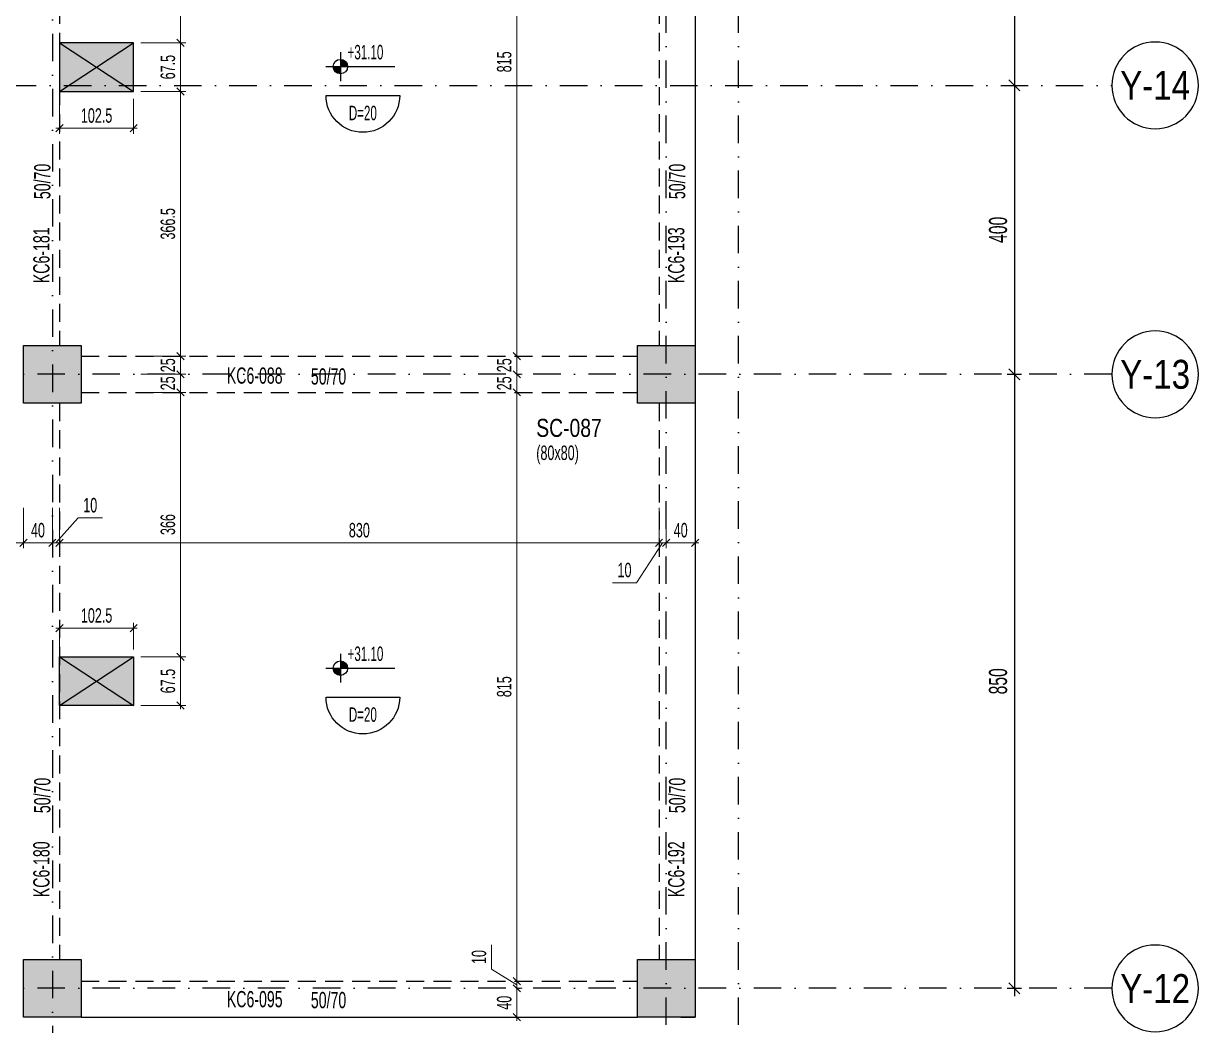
# Model space of a CAD drawing. Header units: millimetres. Extents: x -10495 to 6687, y -755 to 43288.
# Drawn here: x 5060 to 6687, y -51 to 1336 of the extents above; entities that cross this region are included whole.
import ezdxf
from ezdxf.enums import TextEntityAlignment as Align

# ---------------------------------------------------------------- set-up
doc = ezdxf.new("R2010")
doc.units = ezdxf.units.MM
doc.header["$LTSCALE"] = 100
doc.header["$PDSIZE"] = -100
doc.linetypes.add('DASHDOT', pattern=[25.4, 12.7, -6.35, 0, -6.35])
doc.linetypes.add('HIDDEN', pattern=[0.375, 0.25, -0.125])
for name, color, linetype in [('AKS BALON_ULK', 9, 'Continuous'), ('AKS YAZI_ULK', 20, 'Continuous'), ('AKS_ULK', 8, 'DASHDOT'), ('BOSLUK SEMBOL_ULK', 118, 'Continuous'), ('BOSLUK_ULK', 21, 'Continuous'), ('KOLON-PERDE CEKIRDEK_ULK', 4, 'Continuous'), ('KOT_ULK', 7, 'Continuous'), ('OLCU DIS_ULK', 7, 'Continuous'), ('PARAPET_ULK', 248, 'Continuous'), ('TARAMA BOSLUK-TARIF SEFFAF YUZEYLER_ULK', 159, 'Continuous'), ('TARAMA SOLID_ULK', 251, 'Continuous')]:
    doc.layers.add(name, color=color, linetype=linetype)
for name, color, linetype, lineweight in [('DOSEME ISMI_ULK', 244, 'Continuous', 25), ('KIRIS BOYUT_ULK', 232, 'Continuous', 13), ('KIRIS CIZGI DUZ_ULK', 41, 'Continuous', 25), ('KIRIS CIZGI KESIK_ULK', 41, 'HIDDEN', 25), ('KIRIS ISIM_ULK', 221, 'Continuous', 13), ('KOLON BOYUT_ULK', 255, 'Continuous', 13), ('KOLON ISIM_ULK', 91, 'Continuous', 13), ('OLCU IC_ULK', 146, 'Continuous', 18)]:
    doc.layers.add(name, color=color, linetype=linetype, lineweight=lineweight)
doc.styles.add('ULK-SIMPLXTW.shx', font='ARIALN.TTF')
doc.styles.add('ulkr-simplxtw.shx', font='ulkr-simplxtw.shx', dxfattribs={"width": 0.65})
doc.dimstyles.new('1-100-DIS_ULK', dxfattribs={"dimscale": 100, "dimtxt": 0.25, "dimasz": 0.15, "dimexe": 0.1, "dimexo": 0.1, "dimgap": 0.1, "dimtad": 1, "dimdec": 0, "dimzin": 9, "dimdsep": 46, "dimtxsty": 'ulkr-simplxtw.shx', "dimblk": 'OBLIQUE', "dimcen": 0.1, "dimdle": 0.11, "dimclrd": 256, "dimclre": 256, "dimclrt": 3, "dimadec": 0, "dimazin": 0, "dimtfac": 1, "dimtdec": 0, "dimtix": 1, "dimtmove": 1, "dimatfit": 3, "dimldrblk": 'OBLIQUE', "dimfxl": 1, "dimtolj": 1, "dimtzin": 12, "dimarcsym": 0})
doc.dimstyles.new('1-100-IC_ULK', dxfattribs={"dimscale": 10, "dimtxt": 2, "dimasz": 1, "dimexe": 0.75, "dimexo": 1, "dimgap": 0.75, "dimtad": 1, "dimdec": 1, "dimzin": 9, "dimdsep": 46, "dimtxsty": 'ulkr-simplxtw.shx', "dimblk": 'OBLIQUE', "dimcen": 0.1, "dimdle": 0.5, "dimclrd": 146, "dimclre": 146, "dimclrt": 2, "dimadec": 0, "dimazin": 2, "dimtfac": 1, "dimtdec": 1, "dimtix": 1, "dimtmove": 2, "dimatfit": 3, "dimldrblk": 'OBLIQUE', "dimfxl": 1, "dimtolj": 1, "dimtzin": 0, "dimlwd": -1, "dimlwe": -1, "dimarcsym": 0})

# ---------------------------------------------------------------- blocks, each defined once
blk = doc.blocks.new('AKS SEMBOL_ULK')
at = {"layer": 'AKS BALON_ULK', "linetype": 'ByBlock'}
blk.add_circle((0, -41.2), 60, dxfattribs=at)
at = {"layer": 'AKS YAZI_ULK', "style": 'ULK-SIMPLXTW.shx'}
blk.add_attdef('1', text='', height=40, dxfattribs=at).set_placement((0, -41.2), align=Align.MIDDLE)
blk = doc.blocks.new('_Oblique')
at = {"color": 0, "linetype": 'ByBlock', "lineweight": -2}
blk.add_line((-0.5, -0.5), (0.5, 0.5), dxfattribs=at)
blk = doc.blocks.new('*D1697')
at = {"layer": 'Defpoints', "color": 0, "transparency": 16777216}
for p in [(6412, 1700), (6412, 1250), (6432, 1250)]:
    blk.add_point(p, dxfattribs=at)
at = {"layer": 'OLCU DIS_ULK', "lineweight": -2, "transparency": 16777216}
for p, q in [((6432, 1711), (6432, 1239)), ((6422, 1700), (6442, 1700)), ((6422, 1250), (6442, 1250))]:
    blk.add_line(p, q, dxfattribs=at)
at = {"layer": 'OLCU DIS_ULK', "lineweight": -2, "transparency": 16777216, "xscale": 15, "yscale": 15, "zscale": 15}
for p, rotation in [((6432, 1700), 90), ((6432, 1250), 270)]:
    blk.add_blockref('_Oblique', p, dxfattribs=dict(at, rotation=rotation))
at = {"layer": 'OLCU DIS_ULK', "color": 3, "transparency": 16777216, "insert": (6409.5, 1475), "char_height": 25, "attachment_point": 5, "rotation": 90, "style": 'ulkr-simplxtw.shx'}
blk.add_mtext('\\A1;450', dxfattribs=at)
blk = doc.blocks.new('*D1700')
at = {"layer": 'Defpoints', "color": 0, "transparency": 16777216}
for p in [(6412, 850), (6412, 0), (6432, 0)]:
    blk.add_point(p, dxfattribs=at)
at = {"layer": 'OLCU DIS_ULK', "lineweight": -2, "transparency": 16777216}
for p, q in [((6422, 850), (6442, 850)), ((6432, 861), (6432, -11)), ((6422, 0), (6442, 0))]:
    blk.add_line(p, q, dxfattribs=at)
at = {"layer": 'OLCU DIS_ULK', "lineweight": -2, "transparency": 16777216, "xscale": 15, "yscale": 15, "zscale": 15}
for p, rotation in [((6432, 850), 90), ((6432, 0), 270)]:
    blk.add_blockref('_Oblique', p, dxfattribs=dict(at, rotation=rotation))
at = {"layer": 'OLCU DIS_ULK', "color": 3, "transparency": 16777216, "insert": (6409.5, 425), "char_height": 25, "attachment_point": 5, "rotation": 90, "style": 'ulkr-simplxtw.shx'}
blk.add_mtext('\\A1;850', dxfattribs=at)
blk = doc.blocks.new('*D1701')
at = {"layer": 'Defpoints', "color": 0, "transparency": 16777216}
for p in [(6412, 1250), (6412, 850), (6432, 850)]:
    blk.add_point(p, dxfattribs=at)
at = {"layer": 'OLCU DIS_ULK', "lineweight": -2, "transparency": 16777216}
for p, q in [((6432, 1261), (6432, 839)), ((6422, 1250), (6442, 1250)), ((6422, 850), (6442, 850))]:
    blk.add_line(p, q, dxfattribs=at)
at = {"layer": 'OLCU DIS_ULK', "lineweight": -2, "transparency": 16777216, "xscale": 15, "yscale": 15, "zscale": 15}
for p, rotation in [((6432, 1250), 90), ((6432, 850), 270)]:
    blk.add_blockref('_Oblique', p, dxfattribs=dict(at, rotation=rotation))
at = {"layer": 'OLCU DIS_ULK', "color": 3, "transparency": 16777216, "insert": (6409.5, 1050), "char_height": 25, "attachment_point": 5, "rotation": 90, "style": 'ulkr-simplxtw.shx'}
blk.add_mtext('\\A1;400', dxfattribs=at)
blk = doc.blocks.new('*U17')
at = {"layer": 'KOT_ULK'}
h = blk.add_hatch(color=251, dxfattribs=at)
h.dxf.hatch_style = 1
h.paths.add_polyline_path([(0, 0), (-10, 0, 0.414214), (0, -10)])
h = blk.add_hatch(color=251, dxfattribs=at)
h.dxf.hatch_style = 1
h.paths.add_polyline_path([(10, 0, 0.414214), (0, 10), (0, 0)])
at = {"layer": 'KOT_ULK', "color": 12}
for p, q in [((0, 20), (0, -20)), ((-20, 0), (75.6, 0))]:
    blk.add_line(p, q, dxfattribs=at)
blk.add_circle((0, 0), 10, dxfattribs=at)
at = {"layer": 'KOT_ULK', "style": 'ulkr-simplxtw.shx', "width": 0.6}
for tag, p in [('6', (10, 145)), ('5', (10, 118)), ('4', (10, 91)), ('3', (10, 64)), ('2', (10, 37)), ('1', (10, 10))]:
    blk.add_attdef(tag, p, '', height=20, dxfattribs=at)
at = {"layer": 'KOT_ULK', "color": 242, "style": 'ulkr-simplxtw.shx', "width": 0.65}
blk.add_attdef('NOT', text='', height=20, dxfattribs=at).set_placement((14.8, -10), align=Align.TOP_LEFT)
blk = doc.blocks.new('Döşeme kalınğı_ULK')
at = {"layer": 'DOSEME ISMI_ULK', "color": 12}
blk.add_lwpolyline([(51, 0, -1), (-51, 0)], format="xyb", close=True, dxfattribs=at)
at = {"layer": 'DOSEME ISMI_ULK', "style": 'ulkr-simplxtw.shx', "width": 0.6}
blk.add_attdef('1', text='', height=20, dxfattribs=at).set_placement((0, -14.2), align=Align.TOP_CENTER)
blk = doc.blocks.new('*U26')
at = {"layer": 'KOLON BOYUT_ULK', "style": 'ulkr-simplxtw.shx', "width": 0.65}
blk.add_attdef('2', text='', height=20, dxfattribs=at).set_placement((0, -37), align=Align.TOP_LEFT)
at = {"layer": 'KOLON ISIM_ULK', "style": 'ulkr-simplxtw.shx', "width": 0.8}
blk.add_attdef('1', text='', height=25, dxfattribs=at).set_placement((0, 0), align=Align.TOP_LEFT)
blk = doc.blocks.new('*D1479')
at = {"layer": 'Defpoints', "color": 0, "transparency": 16777216}
for p in [(5718.2, 0), (5743.2, 0), (5718.2, -40)]:
    blk.add_point(p, dxfattribs=at)
at = {"layer": 'OLCU IC_ULK', "color": 146, "transparency": 16777216}
blk.add_line((5743.2, -45), (5743.2, 5), dxfattribs=at)
at = {"layer": 'OLCU IC_ULK', "color": 146, "linetype": 'Continuous', "transparency": 16777216}
for p, q in [((5743.2, 0), (5750.7, 0)), ((5743.2, -40), (5750.7, -40))]:
    blk.add_line(p, q, dxfattribs=at)
at = {"layer": 'OLCU IC_ULK', "color": 146, "transparency": 16777216, "xscale": 10, "yscale": 10, "zscale": 10}
for p, rotation in [((5743.2, 0), 90), ((5743.2, -40), 270)]:
    blk.add_blockref('_Oblique', p, dxfattribs=dict(at, rotation=rotation))
at = {"layer": 'OLCU IC_ULK', "color": 2, "transparency": 16777216, "insert": (5725.7, -20), "char_height": 20, "attachment_point": 5, "rotation": 90, "style": 'ulkr-simplxtw.shx'}
blk.add_mtext('\\A1;40', dxfattribs=at)
blk = doc.blocks.new('*D1480')
at = {"layer": 'Defpoints', "color": 0, "transparency": 16777216}
for p in [(5718.2, 10), (5718.2, 0), (5743.2, 10)]:
    blk.add_point(p, dxfattribs=at)
at = {"layer": 'OLCU IC_ULK', "color": 146, "transparency": 16777216}
for p, q in [((5708.2, 26.5), (5708.2, 60)), ((5743.2, 5), (5708.2, 26.5)), ((5743.2, 10), (5743.2, 20)), ((5743.2, 0), (5743.2, 10)), ((5743.2, 0), (5743.2, 10)), ((5743.2, 0), (5743.2, -10))]:
    blk.add_line(p, q, dxfattribs=at)
at = {"layer": 'OLCU IC_ULK', "color": 146, "linetype": 'Continuous', "transparency": 16777216}
for p, q in [((5743.2, 10), (5750.7, 10)), ((5743.2, 0), (5750.7, 0))]:
    blk.add_line(p, q, dxfattribs=at)
at = {"layer": 'OLCU IC_ULK', "color": 146, "transparency": 16777216, "xscale": 10, "yscale": 10, "zscale": 10}
for p, rotation in [((5743.2, 10), 270), ((5743.2, 0), 90)]:
    blk.add_blockref('_Oblique', p, dxfattribs=dict(at, rotation=rotation))
at = {"layer": 'OLCU IC_ULK', "color": 2, "transparency": 16777216, "insert": (5690.7, 43.3), "char_height": 20, "attachment_point": 5, "rotation": 90, "style": 'ulkr-simplxtw.shx'}
blk.add_mtext('\\A1;10', dxfattribs=at)
blk = doc.blocks.new('*D1481')
at = {"layer": 'Defpoints', "color": 0, "transparency": 16777216}
for p in [(5718.2, 825), (5743.2, 825), (5718.2, 10)]:
    blk.add_point(p, dxfattribs=at)
at = {"layer": 'OLCU IC_ULK', "color": 146, "transparency": 16777216}
blk.add_line((5743.2, 5), (5743.2, 830), dxfattribs=at)
at = {"layer": 'OLCU IC_ULK', "color": 146, "linetype": 'Continuous', "transparency": 16777216}
for p, q in [((5743.2, 825), (5750.7, 825)), ((5743.2, 10), (5750.7, 10))]:
    blk.add_line(p, q, dxfattribs=at)
at = {"layer": 'OLCU IC_ULK', "color": 146, "transparency": 16777216, "xscale": 10, "yscale": 10, "zscale": 10}
for p, rotation in [((5743.2, 825), 90), ((5743.2, 10), 270)]:
    blk.add_blockref('_Oblique', p, dxfattribs=dict(at, rotation=rotation))
at = {"layer": 'OLCU IC_ULK', "color": 2, "transparency": 16777216, "insert": (5725.7, 417.5), "char_height": 20, "attachment_point": 5, "rotation": 90, "style": 'ulkr-simplxtw.shx'}
blk.add_mtext('\\A1;815', dxfattribs=at)
blk = doc.blocks.new('*D1482')
at = {"layer": 'Defpoints', "color": 0, "transparency": 16777216}
for p in [(5718.2, 850), (5743.2, 850), (5718.2, 825)]:
    blk.add_point(p, dxfattribs=at)
at = {"layer": 'OLCU IC_ULK', "color": 146, "transparency": 16777216}
for p, q in [((5743.2, 850), (5743.2, 860)), ((5743.2, 825), (5743.2, 850)), ((5743.2, 825), (5743.2, 815))]:
    blk.add_line(p, q, dxfattribs=at)
at = {"layer": 'OLCU IC_ULK', "color": 146, "linetype": 'Continuous', "transparency": 16777216}
for p, q in [((5743.2, 850), (5750.7, 850)), ((5743.2, 825), (5750.7, 825))]:
    blk.add_line(p, q, dxfattribs=at)
at = {"layer": 'OLCU IC_ULK', "color": 146, "transparency": 16777216, "xscale": 10, "yscale": 10, "zscale": 10}
for p, rotation in [((5743.2, 850), 270), ((5743.2, 825), 90)]:
    blk.add_blockref('_Oblique', p, dxfattribs=dict(at, rotation=rotation))
at = {"layer": 'OLCU IC_ULK', "color": 2, "transparency": 16777216, "insert": (5725.7, 837.5), "char_height": 20, "attachment_point": 5, "rotation": 90, "style": 'ulkr-simplxtw.shx'}
blk.add_mtext('\\A1;25', dxfattribs=at)
blk = doc.blocks.new('*D1483')
at = {"layer": 'Defpoints', "color": 0, "transparency": 16777216}
for p in [(5718.2, 875), (5743.2, 875), (5718.2, 850)]:
    blk.add_point(p, dxfattribs=at)
at = {"layer": 'OLCU IC_ULK', "color": 146, "transparency": 16777216}
for p, q in [((5743.2, 875), (5743.2, 885)), ((5743.2, 850), (5743.2, 875)), ((5743.2, 850), (5743.2, 840))]:
    blk.add_line(p, q, dxfattribs=at)
at = {"layer": 'OLCU IC_ULK', "color": 146, "linetype": 'Continuous', "transparency": 16777216}
for p, q in [((5743.2, 875), (5750.7, 875)), ((5743.2, 850), (5750.7, 850))]:
    blk.add_line(p, q, dxfattribs=at)
at = {"layer": 'OLCU IC_ULK', "color": 146, "transparency": 16777216, "xscale": 10, "yscale": 10, "zscale": 10}
for p, rotation in [((5743.2, 875), 270), ((5743.2, 850), 90)]:
    blk.add_blockref('_Oblique', p, dxfattribs=dict(at, rotation=rotation))
at = {"layer": 'OLCU IC_ULK', "color": 2, "transparency": 16777216, "insert": (5725.7, 862.5), "char_height": 20, "attachment_point": 5, "rotation": 90, "style": 'ulkr-simplxtw.shx'}
blk.add_mtext('\\A1;25', dxfattribs=at)
blk = doc.blocks.new('*D1484')
at = {"layer": 'Defpoints', "color": 0, "transparency": 16777216}
for p in [(5718.2, 1690), (5743.2, 1690), (5718.2, 875)]:
    blk.add_point(p, dxfattribs=at)
at = {"layer": 'OLCU IC_ULK', "color": 146, "transparency": 16777216}
blk.add_line((5743.2, 870), (5743.2, 1695), dxfattribs=at)
at = {"layer": 'OLCU IC_ULK', "color": 146, "linetype": 'Continuous', "transparency": 16777216}
for p, q in [((5743.2, 1690), (5750.7, 1690)), ((5743.2, 875), (5750.7, 875))]:
    blk.add_line(p, q, dxfattribs=at)
at = {"layer": 'OLCU IC_ULK', "color": 146, "transparency": 16777216, "xscale": 10, "yscale": 10, "zscale": 10}
for p, rotation in [((5743.2, 1690), 90), ((5743.2, 875), 270)]:
    blk.add_blockref('_Oblique', p, dxfattribs=dict(at, rotation=rotation))
at = {"layer": 'OLCU IC_ULK', "color": 2, "transparency": 16777216, "insert": (5725.7, 1282.5), "char_height": 20, "attachment_point": 5, "rotation": 90, "style": 'ulkr-simplxtw.shx'}
blk.add_mtext('\\A1;815', dxfattribs=at)
blk = doc.blocks.new('*D1657')
at = {"layer": 'Defpoints', "color": 0, "transparency": 16777216}
for p in [(5212.5, 1309), (5212.5, 1241.5), (5277.5, 1241.5)]:
    blk.add_point(p, dxfattribs=at)
at = {"layer": 'OLCU IC_ULK', "color": 146, "linetype": 'Continuous', "transparency": 16777216}
for p, q in [((5222.5, 1309), (5285, 1309)), ((5222.5, 1241.5), (5285, 1241.5))]:
    blk.add_line(p, q, dxfattribs=at)
at = {"layer": 'OLCU IC_ULK', "color": 146, "transparency": 16777216}
blk.add_line((5277.5, 1314), (5277.5, 1236.5), dxfattribs=at)
at = {"layer": 'OLCU IC_ULK', "color": 146, "transparency": 16777216, "xscale": 10, "yscale": 10, "zscale": 10}
for p, rotation in [((5277.5, 1309), 90), ((5277.5, 1241.5), 270)]:
    blk.add_blockref('_Oblique', p, dxfattribs=dict(at, rotation=rotation))
at = {"layer": 'OLCU IC_ULK', "color": 2, "transparency": 16777216, "insert": (5260, 1275.2), "char_height": 20, "attachment_point": 5, "rotation": 90, "style": 'ulkr-simplxtw.shx'}
blk.add_mtext('\\A1;67.5', dxfattribs=at)
blk = doc.blocks.new('*D1658')
at = {"layer": 'Defpoints', "color": 0, "transparency": 16777216}
for p in [(5212.5, 1690), (5277.5, 1690), (5212.5, 1309)]:
    blk.add_point(p, dxfattribs=at)
at = {"layer": 'OLCU IC_ULK', "color": 146, "transparency": 16777216}
blk.add_line((5277.5, 1304), (5277.5, 1695), dxfattribs=at)
at = {"layer": 'OLCU IC_ULK', "color": 146, "linetype": 'Continuous', "transparency": 16777216}
for p, q in [((5222.5, 1690), (5285, 1690)), ((5222.5, 1309), (5285, 1309))]:
    blk.add_line(p, q, dxfattribs=at)
at = {"layer": 'OLCU IC_ULK', "color": 146, "transparency": 16777216, "xscale": 10, "yscale": 10, "zscale": 10}
for p, rotation in [((5277.5, 1690), 90), ((5277.5, 1309), 270)]:
    blk.add_blockref('_Oblique', p, dxfattribs=dict(at, rotation=rotation))
at = {"layer": 'OLCU IC_ULK', "color": 2, "transparency": 16777216, "insert": (5260, 1499.5), "char_height": 20, "attachment_point": 5, "rotation": 90, "style": 'ulkr-simplxtw.shx'}
blk.add_mtext('\\A1;381', dxfattribs=at)
blk = doc.blocks.new('*D1659')
at = {"layer": 'Defpoints', "color": 0, "transparency": 16777216}
for p in [(5110, 1241.5), (5212.5, 1241.5), (5110, 1190.6)]:
    blk.add_point(p, dxfattribs=at)
at = {"layer": 'OLCU IC_ULK', "color": 146, "linetype": 'Continuous', "transparency": 16777216}
for p, q in [((5110, 1231.5), (5110, 1183.1)), ((5212.5, 1231.5), (5212.5, 1183.1))]:
    blk.add_line(p, q, dxfattribs=at)
at = {"layer": 'OLCU IC_ULK', "color": 146, "transparency": 16777216}
blk.add_line((5217.5, 1190.6), (5105, 1190.6), dxfattribs=at)
at = {"layer": 'OLCU IC_ULK', "color": 146, "transparency": 16777216, "xscale": 10, "yscale": 10, "zscale": 10, "rotation": 180}
blk.add_blockref('_Oblique', (5110, 1190.6), dxfattribs=at)
at = {"layer": 'OLCU IC_ULK', "color": 146, "transparency": 16777216, "xscale": 10, "yscale": 10, "zscale": 10}
blk.add_blockref('_Oblique', (5212.5, 1190.6), dxfattribs=at)
at = {"layer": 'OLCU IC_ULK', "color": 2, "transparency": 16777216, "insert": (5161.2, 1208.1), "char_height": 20, "attachment_point": 5, "style": 'ulkr-simplxtw.shx'}
blk.add_mtext('\\A1;102.5', dxfattribs=at)
blk = doc.blocks.new('*D1661')
at = {"layer": 'Defpoints', "color": 0, "transparency": 16777216}
for p in [(5212.5, 459), (5277.5, 459), (5212.5, 391.5)]:
    blk.add_point(p, dxfattribs=at)
at = {"layer": 'OLCU IC_ULK', "color": 146, "linetype": 'Continuous', "transparency": 16777216}
for p, q in [((5222.5, 459), (5285, 459)), ((5222.5, 391.5), (5285, 391.5))]:
    blk.add_line(p, q, dxfattribs=at)
at = {"layer": 'OLCU IC_ULK', "color": 146, "transparency": 16777216}
blk.add_line((5277.5, 386.5), (5277.5, 464), dxfattribs=at)
at = {"layer": 'OLCU IC_ULK', "color": 146, "transparency": 16777216, "xscale": 10, "yscale": 10, "zscale": 10}
for p, rotation in [((5277.5, 459), 90), ((5277.5, 391.5), 270)]:
    blk.add_blockref('_Oblique', p, dxfattribs=dict(at, rotation=rotation))
at = {"layer": 'OLCU IC_ULK', "color": 2, "transparency": 16777216, "insert": (5260, 425.3), "char_height": 20, "attachment_point": 5, "rotation": 90, "style": 'ulkr-simplxtw.shx'}
blk.add_mtext('\\A1;67.5', dxfattribs=at)
blk = doc.blocks.new('*D1662')
at = {"layer": 'Defpoints', "color": 0, "transparency": 16777216}
for p in [(5268.7, 825), (5277.5, 825), (5212.5, 459)]:
    blk.add_point(p, dxfattribs=at)
at = {"layer": 'OLCU IC_ULK', "color": 146, "transparency": 16777216}
blk.add_line((5277.5, 454), (5277.5, 830), dxfattribs=at)
at = {"layer": 'OLCU IC_ULK', "color": 146, "linetype": 'Continuous', "transparency": 16777216}
for p, q in [((5278.7, 825), (5285, 825)), ((5222.5, 459), (5285, 459))]:
    blk.add_line(p, q, dxfattribs=at)
at = {"layer": 'OLCU IC_ULK', "color": 146, "transparency": 16777216, "xscale": 10, "yscale": 10, "zscale": 10}
for p, rotation in [((5277.5, 825), 90), ((5277.5, 459), 270)]:
    blk.add_blockref('_Oblique', p, dxfattribs=dict(at, rotation=rotation))
at = {"layer": 'OLCU IC_ULK', "color": 2, "transparency": 16777216, "insert": (5260, 642), "char_height": 20, "attachment_point": 5, "rotation": 90, "style": 'ulkr-simplxtw.shx'}
blk.add_mtext('\\A1;366', dxfattribs=at)
blk = doc.blocks.new('*D1663')
at = {"layer": 'Defpoints', "color": 0, "transparency": 16777216}
for p in [(5212.5, 498.5), (5110, 459), (5212.5, 459)]:
    blk.add_point(p, dxfattribs=at)
at = {"layer": 'OLCU IC_ULK', "color": 146, "linetype": 'Continuous', "transparency": 16777216}
for p, q in [((5110, 469), (5110, 506)), ((5212.5, 469), (5212.5, 506))]:
    blk.add_line(p, q, dxfattribs=at)
at = {"layer": 'OLCU IC_ULK', "color": 146, "transparency": 16777216}
blk.add_line((5105, 498.5), (5217.5, 498.5), dxfattribs=at)
at = {"layer": 'OLCU IC_ULK', "color": 146, "transparency": 16777216, "xscale": 10, "yscale": 10, "zscale": 10, "rotation": 180}
blk.add_blockref('_Oblique', (5110, 498.5), dxfattribs=at)
at = {"layer": 'OLCU IC_ULK', "color": 146, "transparency": 16777216, "xscale": 10, "yscale": 10, "zscale": 10}
blk.add_blockref('_Oblique', (5212.5, 498.5), dxfattribs=at)
at = {"layer": 'OLCU IC_ULK', "color": 2, "transparency": 16777216, "insert": (5161.2, 516), "char_height": 20, "attachment_point": 5, "style": 'ulkr-simplxtw.shx'}
blk.add_mtext('\\A1;102.5', dxfattribs=at)
blk = doc.blocks.new('*D1591')
at = {"layer": 'Defpoints', "color": 0, "transparency": 16777216}
for p in [(4690, 675), (5060, 675), (5060, 616.6)]:
    blk.add_point(p, dxfattribs=at)
at = {"layer": 'OLCU IC_ULK', "color": 146, "linetype": 'Continuous', "transparency": 16777216}
for p, q in [((4690, 665), (4690, 609.1)), ((5060, 665), (5060, 609.1))]:
    blk.add_line(p, q, dxfattribs=at)
at = {"layer": 'OLCU IC_ULK', "color": 146, "transparency": 16777216}
blk.add_line((4685, 616.6), (5065, 616.6), dxfattribs=at)
at = {"layer": 'OLCU IC_ULK', "color": 146, "transparency": 16777216, "xscale": 10, "yscale": 10, "zscale": 10, "rotation": 180}
blk.add_blockref('_Oblique', (4690, 616.6), dxfattribs=at)
at = {"layer": 'OLCU IC_ULK', "color": 146, "transparency": 16777216, "xscale": 10, "yscale": 10, "zscale": 10}
blk.add_blockref('_Oblique', (5060, 616.6), dxfattribs=at)
at = {"layer": 'OLCU IC_ULK', "color": 2, "transparency": 16777216, "insert": (4875, 634.1), "char_height": 20, "attachment_point": 5, "style": 'ulkr-simplxtw.shx'}
blk.add_mtext('\\A1;370', dxfattribs=at)
blk = doc.blocks.new('*D1592')
at = {"layer": 'Defpoints', "color": 0, "transparency": 16777216}
for p in [(5060, 675), (5100, 675), (5100, 616.6)]:
    blk.add_point(p, dxfattribs=at)
at = {"layer": 'OLCU IC_ULK', "color": 146, "linetype": 'Continuous', "transparency": 16777216}
for p, q in [((5060, 665), (5060, 609.1)), ((5100, 665), (5100, 609.1))]:
    blk.add_line(p, q, dxfattribs=at)
at = {"layer": 'OLCU IC_ULK', "color": 146, "transparency": 16777216}
blk.add_line((5055, 616.6), (5105, 616.6), dxfattribs=at)
at = {"layer": 'OLCU IC_ULK', "color": 146, "transparency": 16777216, "xscale": 10, "yscale": 10, "zscale": 10, "rotation": 180}
blk.add_blockref('_Oblique', (5060, 616.6), dxfattribs=at)
at = {"layer": 'OLCU IC_ULK', "color": 146, "transparency": 16777216, "xscale": 10, "yscale": 10, "zscale": 10}
blk.add_blockref('_Oblique', (5100, 616.6), dxfattribs=at)
at = {"layer": 'OLCU IC_ULK', "color": 2, "transparency": 16777216, "insert": (5080, 634.1), "char_height": 20, "attachment_point": 5, "style": 'ulkr-simplxtw.shx'}
blk.add_mtext('\\A1;40', dxfattribs=at)
blk = doc.blocks.new('*D1593')
at = {"layer": 'Defpoints', "color": 0, "transparency": 16777216}
for p in [(5100, 675), (5110, 675), (5110, 616.6)]:
    blk.add_point(p, dxfattribs=at)
at = {"layer": 'OLCU IC_ULK', "color": 146, "linetype": 'Continuous', "transparency": 16777216}
for p, q in [((5100, 665), (5100, 609.1)), ((5110, 665), (5110, 609.1))]:
    blk.add_line(p, q, dxfattribs=at)
at = {"layer": 'OLCU IC_ULK', "color": 146, "transparency": 16777216}
for p, q in [((5105, 616.6), (5135.6, 651.2)), ((5135.6, 651.2), (5169.2, 651.2)), ((5100, 616.6), (5090, 616.6)), ((5100, 616.6), (5110, 616.6)), ((5100, 616.6), (5110, 616.6)), ((5110, 616.6), (5120, 616.6))]:
    blk.add_line(p, q, dxfattribs=at)
at = {"layer": 'OLCU IC_ULK', "color": 146, "transparency": 16777216, "xscale": 10, "yscale": 10, "zscale": 10}
blk.add_blockref('_Oblique', (5100, 616.6), dxfattribs=at)
at = {"layer": 'OLCU IC_ULK', "color": 146, "transparency": 16777216, "xscale": 10, "yscale": 10, "zscale": 10, "rotation": 180}
blk.add_blockref('_Oblique', (5110, 616.6), dxfattribs=at)
at = {"layer": 'OLCU IC_ULK', "color": 2, "transparency": 16777216, "insert": (5152.4, 668.7), "char_height": 20, "attachment_point": 5, "style": 'ulkr-simplxtw.shx'}
blk.add_mtext('\\A1;10', dxfattribs=at)
blk = doc.blocks.new('*D1594')
at = {"layer": 'Defpoints', "color": 0, "transparency": 16777216}
for p in [(5110, 675), (5940, 675), (5940, 616.6)]:
    blk.add_point(p, dxfattribs=at)
at = {"layer": 'OLCU IC_ULK', "color": 146, "linetype": 'Continuous', "transparency": 16777216}
for p, q in [((5110, 665), (5110, 609.1)), ((5940, 665), (5940, 609.1))]:
    blk.add_line(p, q, dxfattribs=at)
at = {"layer": 'OLCU IC_ULK', "color": 146, "transparency": 16777216}
blk.add_line((5105, 616.6), (5945, 616.6), dxfattribs=at)
at = {"layer": 'OLCU IC_ULK', "color": 146, "transparency": 16777216, "xscale": 10, "yscale": 10, "zscale": 10, "rotation": 180}
blk.add_blockref('_Oblique', (5110, 616.6), dxfattribs=at)
at = {"layer": 'OLCU IC_ULK', "color": 146, "transparency": 16777216, "xscale": 10, "yscale": 10, "zscale": 10}
blk.add_blockref('_Oblique', (5940, 616.6), dxfattribs=at)
at = {"layer": 'OLCU IC_ULK', "color": 2, "transparency": 16777216, "insert": (5525, 634.1), "char_height": 20, "attachment_point": 5, "style": 'ulkr-simplxtw.shx'}
blk.add_mtext('\\A1;830', dxfattribs=at)
blk = doc.blocks.new('*D1595')
at = {"layer": 'Defpoints', "color": 0, "transparency": 16777216}
for p in [(5940, 675), (5950, 675), (5950, 616.6)]:
    blk.add_point(p, dxfattribs=at)
at = {"layer": 'OLCU IC_ULK', "color": 146, "linetype": 'Continuous', "transparency": 16777216}
for p, q in [((5940, 665), (5940, 609.1)), ((5950, 665), (5950, 609.1))]:
    blk.add_line(p, q, dxfattribs=at)
at = {"layer": 'OLCU IC_ULK', "color": 146, "transparency": 16777216}
for p, q in [((5945, 616.6), (5909, 561.5)), ((5940, 616.6), (5930, 616.6)), ((5940, 616.6), (5950, 616.6)), ((5940, 616.6), (5950, 616.6)), ((5950, 616.6), (5960, 616.6)), ((5909, 561.5), (5875.5, 561.5))]:
    blk.add_line(p, q, dxfattribs=at)
at = {"layer": 'OLCU IC_ULK', "color": 146, "transparency": 16777216, "xscale": 10, "yscale": 10, "zscale": 10}
blk.add_blockref('_Oblique', (5940, 616.6), dxfattribs=at)
at = {"layer": 'OLCU IC_ULK', "color": 146, "transparency": 16777216, "xscale": 10, "yscale": 10, "zscale": 10, "rotation": 180}
blk.add_blockref('_Oblique', (5950, 616.6), dxfattribs=at)
at = {"layer": 'OLCU IC_ULK', "color": 2, "transparency": 16777216, "insert": (5892.2, 579), "char_height": 20, "attachment_point": 5, "style": 'ulkr-simplxtw.shx'}
blk.add_mtext('\\A1;10', dxfattribs=at)
blk = doc.blocks.new('*D1596')
at = {"layer": 'Defpoints', "color": 0, "transparency": 16777216}
for p in [(5950, 675), (5990, 675), (5990, 616.6)]:
    blk.add_point(p, dxfattribs=at)
at = {"layer": 'OLCU IC_ULK', "color": 146, "linetype": 'Continuous', "transparency": 16777216}
for p, q in [((5950, 665), (5950, 609.1)), ((5990, 665), (5990, 609.1))]:
    blk.add_line(p, q, dxfattribs=at)
at = {"layer": 'OLCU IC_ULK', "color": 146, "transparency": 16777216}
blk.add_line((5945, 616.6), (5995, 616.6), dxfattribs=at)
at = {"layer": 'OLCU IC_ULK', "color": 146, "transparency": 16777216, "xscale": 10, "yscale": 10, "zscale": 10, "rotation": 180}
blk.add_blockref('_Oblique', (5950, 616.6), dxfattribs=at)
at = {"layer": 'OLCU IC_ULK', "color": 146, "transparency": 16777216, "xscale": 10, "yscale": 10, "zscale": 10}
blk.add_blockref('_Oblique', (5990, 616.6), dxfattribs=at)
at = {"layer": 'OLCU IC_ULK', "color": 2, "transparency": 16777216, "insert": (5970, 634.1), "char_height": 20, "attachment_point": 5, "style": 'ulkr-simplxtw.shx'}
blk.add_mtext('\\A1;40', dxfattribs=at)
blk = doc.blocks.new('*D1607')
at = {"layer": 'Defpoints', "color": 0, "transparency": 16777216}
for p in [(5212.5, 1241.5), (5212.5, 875), (5277.5, 875)]:
    blk.add_point(p, dxfattribs=at)
at = {"layer": 'OLCU IC_ULK', "color": 146, "linetype": 'Continuous', "transparency": 16777216}
for p, q in [((5222.5, 1241.5), (5285, 1241.5)), ((5222.5, 875), (5285, 875))]:
    blk.add_line(p, q, dxfattribs=at)
at = {"layer": 'OLCU IC_ULK', "color": 146, "transparency": 16777216}
blk.add_line((5277.5, 1246.5), (5277.5, 870), dxfattribs=at)
at = {"layer": 'OLCU IC_ULK', "color": 146, "transparency": 16777216, "xscale": 10, "yscale": 10, "zscale": 10}
for p, rotation in [((5277.5, 1241.5), 90), ((5277.5, 875), 270)]:
    blk.add_blockref('_Oblique', p, dxfattribs=dict(at, rotation=rotation))
at = {"layer": 'OLCU IC_ULK', "color": 2, "transparency": 16777216, "insert": (5260, 1058.3), "char_height": 20, "attachment_point": 5, "rotation": 90, "style": 'ulkr-simplxtw.shx'}
blk.add_mtext('\\A1;366.5', dxfattribs=at)
blk = doc.blocks.new('*D1608')
at = {"layer": 'Defpoints', "color": 0, "transparency": 16777216}
for p in [(5212.5, 875), (5212.5, 850), (5277.5, 850)]:
    blk.add_point(p, dxfattribs=at)
at = {"layer": 'OLCU IC_ULK', "color": 146, "transparency": 16777216}
for p, q in [((5277.5, 875), (5277.5, 885)), ((5277.5, 875), (5277.5, 850)), ((5277.5, 850), (5277.5, 840))]:
    blk.add_line(p, q, dxfattribs=at)
at = {"layer": 'OLCU IC_ULK', "color": 146, "linetype": 'Continuous', "transparency": 16777216}
for p, q in [((5222.5, 875), (5285, 875)), ((5222.5, 850), (5285, 850))]:
    blk.add_line(p, q, dxfattribs=at)
at = {"layer": 'OLCU IC_ULK', "color": 146, "transparency": 16777216, "xscale": 10, "yscale": 10, "zscale": 10}
for p, rotation in [((5277.5, 875), 270), ((5277.5, 850), 90)]:
    blk.add_blockref('_Oblique', p, dxfattribs=dict(at, rotation=rotation))
at = {"layer": 'OLCU IC_ULK', "color": 2, "transparency": 16777216, "insert": (5260, 862.5), "char_height": 20, "attachment_point": 5, "rotation": 90, "style": 'ulkr-simplxtw.shx'}
blk.add_mtext('\\A1;25', dxfattribs=at)
blk = doc.blocks.new('*D1609')
at = {"layer": 'Defpoints', "color": 0, "transparency": 16777216}
for p in [(5212.5, 850), (5212.5, 825), (5277.5, 825)]:
    blk.add_point(p, dxfattribs=at)
at = {"layer": 'OLCU IC_ULK', "color": 146, "linetype": 'Continuous', "transparency": 16777216}
for p, q in [((5222.5, 850), (5285, 850)), ((5222.5, 825), (5285, 825))]:
    blk.add_line(p, q, dxfattribs=at)
at = {"layer": 'OLCU IC_ULK', "color": 146, "transparency": 16777216}
for p, q in [((5277.5, 850), (5277.5, 860)), ((5277.5, 850), (5277.5, 825)), ((5277.5, 825), (5277.5, 815))]:
    blk.add_line(p, q, dxfattribs=at)
at = {"layer": 'OLCU IC_ULK', "color": 146, "transparency": 16777216, "xscale": 10, "yscale": 10, "zscale": 10}
for p, rotation in [((5277.5, 850), 270), ((5277.5, 825), 90)]:
    blk.add_blockref('_Oblique', p, dxfattribs=dict(at, rotation=rotation))
at = {"layer": 'OLCU IC_ULK', "color": 2, "transparency": 16777216, "insert": (5260, 837.5), "char_height": 20, "attachment_point": 5, "rotation": 90, "style": 'ulkr-simplxtw.shx'}
blk.add_mtext('\\A1;25', dxfattribs=at)
blk = doc.blocks.new('Kiriş_Sembol_ULK')
at = {"layer": 'KIRIS BOYUT_ULK', "style": 'ulkr-simplxtw.shx', "width": 0.65}
blk.add_attdef('B', text='', height=25, dxfattribs=at).set_placement((21, 0.4), align=Align.MIDDLE_LEFT)
at = {"layer": 'KIRIS ISIM_ULK', "style": 'ulkr-simplxtw.shx', "width": 0.65}
blk.add_attdef('K', text='', height=25, dxfattribs=at).set_placement((-18.2, 12.9), align=Align.TOP_RIGHT)

msp = doc.modelspace()

# ---------------------------------------------------------------- hatches: boundary and pattern name
at = {"layer": 'TARAMA BOSLUK-TARIF SEFFAF YUZEYLER_ULK'}
h = msp.add_hatch(color=256, dxfattribs=at)
h.dxf.hatch_style = 1
h.paths.add_polyline_path([(5212.5, 1241.5), (5212.5, 1309), (5110, 1309), (5110, 1241.5)])
h = msp.add_hatch(color=256, dxfattribs=at)
h.dxf.hatch_style = 1
h.paths.add_polyline_path([(5212.5, 459), (5110, 459), (5110, 391.5), (5212.5, 391.5)])
at = {"layer": 'TARAMA SOLID_ULK'}
h = msp.add_hatch(color=256, dxfattribs=at)
h.dxf.hatch_style = 1
h.paths.add_polyline_path([(5140, 810), (5060, 810), (5060, 890), (5140, 890)])
h = msp.add_hatch(color=256, dxfattribs=at)
h.dxf.hatch_style = 1
h.paths.add_polyline_path([(5990, 810), (5910, 810), (5910, 890), (5990, 890)])
h = msp.add_hatch(color=256, dxfattribs=at)
h.dxf.hatch_style = 1
h.paths.add_polyline_path([(5140, -40), (5060, -40), (5060, 40), (5140, 40)])
h = msp.add_hatch(color=256, dxfattribs=at)
h.dxf.hatch_style = 1
h.paths.add_polyline_path([(5910, -40), (5910, 40), (5990, 40), (5990, -40)])

# ---------------------------------------------------------------- linework, layer by layer
at = {"layer": 'AKS_ULK', "ltscale": 0.03}
for points in [[(5100, 3915.6), (5100, -634.71)], [(5950, -584.71), (5950, 3865.6), (5925, 3865.6), (5925, 3915.6)], [(6050, -584.71), (6050, 3865.6), (6075, 3865.6), (6075, 3915.6)], [(-759.17, 1250), (6566.96, 1250)], [(6566.96, 850), (-759.17, 850)], [(6566.96, 0), (-759.17, 0)]]:
    msp.add_lwpolyline(points, dxfattribs=at)
at = {"layer": 'BOSLUK SEMBOL_ULK'}
for p, q in [((5110, 1241.5), (5212.5, 1309)), ((5110, 1309), (5212.5, 1241.5)), ((5110, 391.5), (5212.5, 459)), ((5110, 459), (5212.5, 391.5))]:
    msp.add_line(p, q, dxfattribs=at)
at = {"layer": 'BOSLUK_ULK'}
for points in [[(5110, 1241.5), (5212.5, 1241.5), (5212.5, 1309), (5110, 1309)], [(5110, 459), (5212.5, 459), (5212.5, 391.5), (5110, 391.5)]]:
    msp.add_lwpolyline(points, close=True, dxfattribs=at)
at = {"layer": 'KIRIS CIZGI DUZ_ULK'}
for p, q in [((5990, 1660), (5990, 890)), ((5990, 810), (5990, 40)), ((5140, -40), (5910, -40))]:
    msp.add_line(p, q, dxfattribs=at)
at = {"layer": 'KIRIS CIZGI KESIK_ULK'}
for p, q in [((5110, 1660), (5110, 890)), ((5940, 1660), (5940, 890)), ((5140, 875), (5910, 875)), ((5140, 825), (5910, 825)), ((5110, 810), (5110, 40)), ((5940, 810), (5940, 40)), ((5140, 10), (5910, 10))]:
    msp.add_line(p, q, dxfattribs=at)
at = {"layer": 'KOLON-PERDE CEKIRDEK_ULK'}
for points in [[(5140, 810), (5060, 810), (5060, 890), (5140, 890)], [(5990, 890), (5990, 810), (5910, 810), (5910, 890)], [(5140, -40), (5060, -40), (5060, 40), (5140, 40)]]:
    msp.add_lwpolyline(points, close=True, dxfattribs=at)
for points in [[(5910, -40), (5910, 40), (5990, 40), (5990, -40)], [(5990, -40), (5910, -40)]]:
    msp.add_lwpolyline(points, dxfattribs=at)
at = {"layer": 'PARAPET_ULK'}
msp.add_line((5970, -40), (5990, -40), dxfattribs=at)

# ---------------------------------------------------------------- block references
at = {"layer": 'AKS_ULK', "linetype": 'ByBlock'}
ref = msp.add_blockref('AKS SEMBOL_ULK', (6626.96, 1208.75), dxfattribs=dict(at, xscale=-1, rotation=180))
ref.add_attrib('1', 'Y-14', dxfattribs={"layer": 'AKS YAZI_ULK', "height": 40, "style": 'ULK-SIMPLXTW.shx'}).set_placement((6626.96, 1250), align=Align.MIDDLE)
ref = msp.add_blockref('AKS SEMBOL_ULK', (6626.96, 808.75), dxfattribs=dict(at, xscale=-1, rotation=180))
ref.add_attrib('1', 'Y-13', dxfattribs={"layer": 'AKS YAZI_ULK', "height": 40, "style": 'ULK-SIMPLXTW.shx'}).set_placement((6626.96, 850), align=Align.MIDDLE)
ref = msp.add_blockref('AKS SEMBOL_ULK', (6626.96, -41.25), dxfattribs=dict(at, xscale=-1, rotation=180))
ref.add_attrib('1', 'Y-12', dxfattribs={"layer": 'AKS YAZI_ULK', "height": 40, "style": 'ULK-SIMPLXTW.shx'}).set_placement((6626.96, 0), align=Align.MIDDLE)
at = {"layer": 'DOSEME ISMI_ULK'}
for p in [(5529.86, 1235.97), (5529.86, 403.16)]:
    msp.add_blockref('Döşeme kalınğı_ULK', p, dxfattribs=at).add_auto_attribs({'1': 'D=20'})
at = {"layer": 'KIRIS ISIM_ULK'}
ref = msp.add_blockref('Kiriş_Sembol_ULK', (5086.44, 1071.53), dxfattribs=dict(at, rotation=90))
ref.add_attrib('B', '50/70', dxfattribs={"layer": 'KIRIS BOYUT_ULK', "height": 22.5, "rotation": 90, "style": 'ulkr-simplxtw.shx', "width": 0.65}).set_placement((5086, 1092.54), align=Align.MIDDLE_LEFT)
ref.add_attrib('K', 'KC6-181', dxfattribs={"height": 22.5, "rotation": 90, "style": 'ulkr-simplxtw.shx', "width": 0.65}).set_placement((5073.5, 1053.38), align=Align.TOP_RIGHT)
ref = msp.add_blockref('Kiriş_Sembol_ULK', (5965.44, 1071.53), dxfattribs=dict(at, rotation=90))
ref.add_attrib('B', '50/70', dxfattribs={"layer": 'KIRIS BOYUT_ULK', "height": 22.5, "rotation": 90, "style": 'ulkr-simplxtw.shx', "width": 0.65}).set_placement((5965, 1092.54), align=Align.MIDDLE_LEFT)
ref.add_attrib('K', 'KC6-193', dxfattribs={"height": 22.5, "rotation": 90, "style": 'ulkr-simplxtw.shx', "width": 0.65}).set_placement((5952.5, 1053.38), align=Align.TOP_RIGHT)
ref = msp.add_blockref('Kiriş_Sembol_ULK', (5436.9, 846.56), dxfattribs=at)
ref.add_attrib('B', '50/70', dxfattribs={"layer": 'KIRIS BOYUT_ULK', "height": 22.5, "style": 'ulkr-simplxtw.shx', "width": 0.65}).set_placement((5457.91, 847), align=Align.MIDDLE_LEFT)
ref.add_attrib('K', 'KC6-088', dxfattribs={"height": 22.5, "style": 'ulkr-simplxtw.shx', "width": 0.65}).set_placement((5418.74, 859.5), align=Align.TOP_RIGHT)
ref = msp.add_blockref('Kiriş_Sembol_ULK', (5086.44, 221.53), dxfattribs=dict(at, rotation=90))
ref.add_attrib('B', '50/70', dxfattribs={"layer": 'KIRIS BOYUT_ULK', "height": 22.5, "rotation": 90, "style": 'ulkr-simplxtw.shx', "width": 0.65}).set_placement((5086, 242.54), align=Align.MIDDLE_LEFT)
ref.add_attrib('K', 'KC6-180', dxfattribs={"height": 22.5, "rotation": 90, "style": 'ulkr-simplxtw.shx', "width": 0.65}).set_placement((5073.5, 203.38), align=Align.TOP_RIGHT)
ref = msp.add_blockref('Kiriş_Sembol_ULK', (5965.44, 221.53), dxfattribs=dict(at, rotation=90))
ref.add_attrib('B', '50/70', dxfattribs={"layer": 'KIRIS BOYUT_ULK', "height": 22.5, "rotation": 90, "style": 'ulkr-simplxtw.shx', "width": 0.65}).set_placement((5965, 242.54), align=Align.MIDDLE_LEFT)
ref.add_attrib('K', 'KC6-192', dxfattribs={"height": 22.5, "rotation": 90, "style": 'ulkr-simplxtw.shx', "width": 0.65}).set_placement((5952.5, 203.38), align=Align.TOP_RIGHT)
ref = msp.add_blockref('Kiriş_Sembol_ULK', (5436.9, -16.72), dxfattribs=at)
ref.add_attrib('B', '50/70', dxfattribs={"layer": 'KIRIS BOYUT_ULK', "height": 22.5, "style": 'ulkr-simplxtw.shx', "width": 0.65}).set_placement((5457.91, -16.27), align=Align.MIDDLE_LEFT)
ref.add_attrib('K', 'KC6-095', dxfattribs={"height": 22.5, "style": 'ulkr-simplxtw.shx', "width": 0.65}).set_placement((5418.74, -3.77), align=Align.TOP_RIGHT)
at = {"layer": 'KOLON ISIM_ULK'}
msp.add_blockref('*U26', (5770, 788.33), dxfattribs=at).add_auto_attribs({'1': 'SC-087', '2': '(80x80)'})
at = {"layer": 'KOT_ULK'}
ref = msp.add_blockref('*U17', (5498.76, 1275.97), dxfattribs=at)
ref.add_attrib('1', '+31.10', (5508.76, 1285.97), dxfattribs={"height": 20, "style": 'ulkr-simplxtw.shx', "width": 0.6})
ref = msp.add_blockref('*U17', (5498.76, 443.16), dxfattribs=at)
ref.add_attrib('1', '+31.10', (5508.76, 453.16), dxfattribs={"height": 20, "style": 'ulkr-simplxtw.shx', "width": 0.6})

# ---------------------------------------------------------------- dimensions: what is measured, and where the dimension line sits
at = {"layer": 'OLCU DIS_ULK'}
for base, p1, p2, picture, middle in [((6431.96, 1250), (6411.96, 1700), (6411.96, 1250), '*D1697', (6409.46, 1475)), ((6431.96, 850), (6411.96, 1250), (6411.96, 850), '*D1701', (6409.46, 1050)), ((6431.96, 0), (6411.96, 850), (6411.96, 0), '*D1700', (6409.46, 425))]:
    dim = msp.add_linear_dim(base=base, p1=p1, p2=p2, angle=270, dimstyle='1-100-DIS_ULK', dxfattribs=at)
    dim.commit()
    dim.dimension.update_dxf_attribs({"geometry": picture, "text_midpoint": middle})
at = {"layer": 'OLCU IC_ULK'}
for base, p1, p2, override, picture, middle in [((5277.45, 1690), (5212.5, 1309), (5212.5, 1690), {"dimfxl": 0}, '*D1658', (5259.95, 1499.5)), ((5743.23, 1690), (5718.23, 875), (5718.23, 1690), {"dimfxl": 0, "dimfxlon": 1}, '*D1484', (5725.73, 1282.5)), ((5277.45, 1241.5), (5212.5, 1309), (5212.5, 1241.5), {"dimfxl": 0}, '*D1657', (5259.95, 1275.25)), ((5277.45, 875), (5212.5, 1241.5), (5212.5, 875), {"dimfxl": 0}, '*D1607', (5259.95, 1058.25)), ((5277.45, 850), (5212.5, 875), (5212.5, 850), {"dimfxl": 0}, '*D1608', (5259.95, 862.5)), ((5743.23, 875), (5718.23, 850), (5718.23, 875), {"dimfxl": 0, "dimfxlon": 1}, '*D1483', (5725.73, 862.5)), ((5277.45, 825), (5212.5, 850), (5212.5, 825), {"dimfxl": 0}, '*D1609', (5259.95, 837.5)), ((5743.23, 850), (5718.23, 825), (5718.23, 850), {"dimfxl": 0, "dimfxlon": 1}, '*D1482', (5725.73, 837.5)), ((5277.45, 825), (5212.5, 459), (5268.69, 825), {"dimfxl": 0}, '*D1662', (5259.95, 642)), ((5743.23, 825), (5718.23, 10), (5718.23, 825), {"dimfxl": 0, "dimfxlon": 1}, '*D1481', (5725.73, 417.5)), ((5277.45, 459), (5212.5, 391.5), (5212.5, 459), {"dimfxl": 0}, '*D1661', (5259.95, 425.25)), ((5743.23, 0), (5718.23, -40), (5718.23, 0), {"dimfxl": 0, "dimfxlon": 1}, '*D1479', (5725.73, -20))]:
    dim = msp.add_linear_dim(base=base, p1=p1, p2=p2, angle=90, dimstyle='1-100-IC_ULK', override=override, dxfattribs=at)
    dim.commit()
    dim.dimension.update_dxf_attribs({"geometry": picture, "text_midpoint": middle})
for base, p1, p2, picture, middle in [((5110, 1190.62), (5212.5, 1241.5), (5110, 1241.5), '*D1659', (5161.25, 1208.12)), ((5060, 616.63), (4690, 675), (5060, 675), '*D1591', (4875, 634.13)), ((5100, 616.63), (5060, 675), (5100, 675), '*D1592', (5080, 634.13)), ((5940, 616.63), (5110, 675), (5940, 675), '*D1594', (5525, 634.13)), ((5990, 616.63), (5950, 675), (5990, 675), '*D1596', (5970, 634.13)), ((5212.5, 498.49), (5110, 459), (5212.5, 459), '*D1663', (5161.25, 515.99))]:
    dim = msp.add_linear_dim(base=base, p1=p1, p2=p2, dimstyle='1-100-IC_ULK', override={"dimfxl": 0}, dxfattribs=at)
    dim.commit()
    dim.dimension.update_dxf_attribs({"geometry": picture, "text_midpoint": middle})
for base, p1, p2, picture, middle in [((5110, 616.63), (5100, 675), (5110, 675), '*D1593', (5143.11, 651.24)), ((5950, 616.63), (5940, 675), (5950, 675), '*D1595', (5901.53, 561.52))]:
    dim = msp.add_linear_dim(base=base, p1=p1, p2=p2, dimstyle='1-100-IC_ULK', override={"dimtmove": 1, "dimfxl": 0}, dxfattribs=at)
    dim.commit()
    dim.dimension.update_dxf_attribs({"geometry": picture, "text_midpoint": middle, "dimtype": 160})
dim = msp.add_linear_dim(base=(5743.23, 10), p1=(5718.23, 0), p2=(5718.23, 10), angle=90, dimstyle='1-100-IC_ULK', override={"dimtmove": 1, "dimfxl": 0, "dimfxlon": 1}, dxfattribs=at)
dim.commit()
dim.dimension.update_dxf_attribs({"geometry": '*D1480', "text_midpoint": (5708.23, 33.97), "dimtype": 160})

doc.saveas('drawing.dxf')
